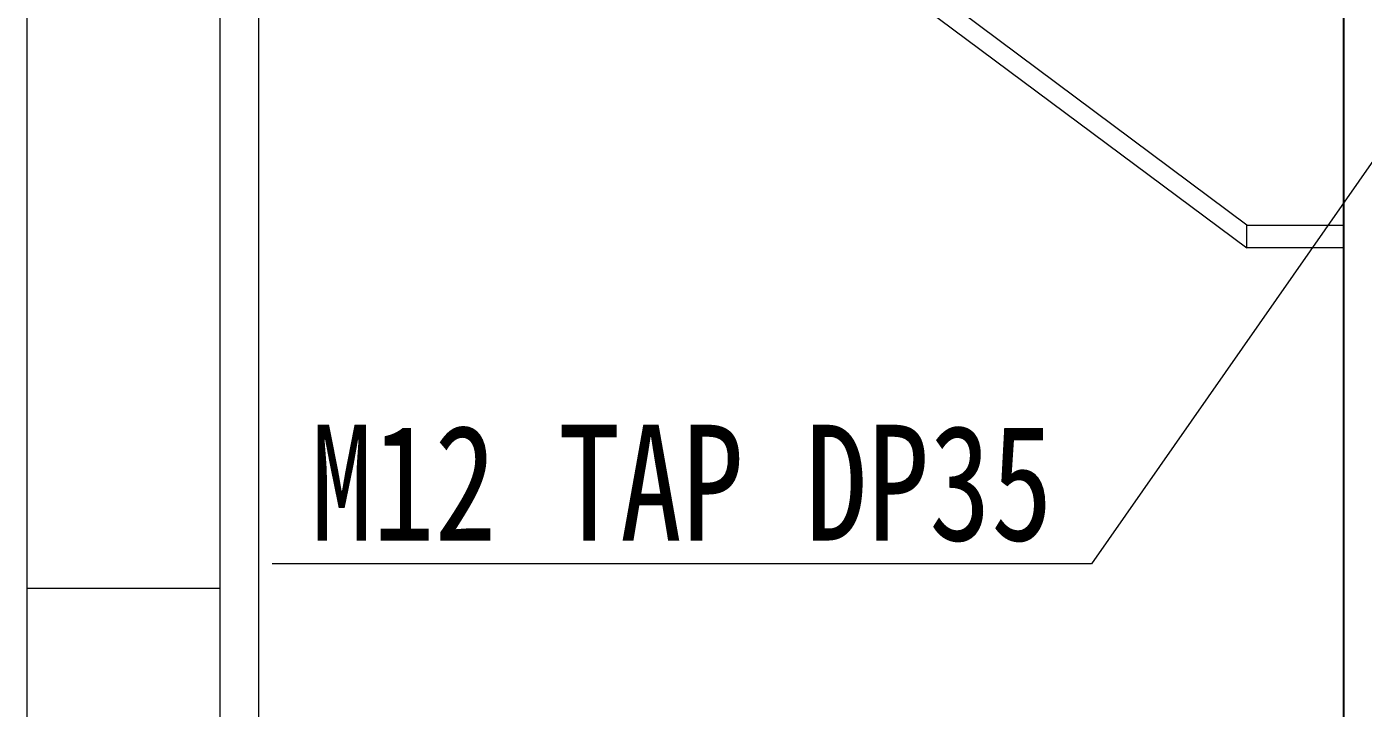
# Model space of a CAD drawing. Header units: millimetres. Extents: x -1604 to 1596, y -1101 to 1107.
# Drawn here: x -1604 to -1327.3, y -390.1 to -248.8 of the extents above; entities that cross this region are included whole.
import ezdxf
from ezdxf.enums import TextEntityAlignment as Align

# ---------------------------------------------------------------- set-up
doc = ezdxf.new("R2010")
doc.units = ezdxf.units.MM
doc.header["$LTSCALE"] = 8
doc.linetypes.add('DIVIDE', pattern=[7.953138, 2.982427, -0.994142, 0.994142, -0.994142, 0.994142, -0.994142])
doc.layers.add('ZUWAKU', color=7, linetype='Continuous')
doc.styles.add('FdaStyle0', font='', dxfattribs={"width": 0.633743, "height": 24})
doc.styles.get('FdaStyle0').set_extended_font_data('굴림체')

# ---------------------------------------------------------------- blocks, each defined once
blk = doc.blocks.new('DC_GROUP_27')
at = {"color": 3, "lineweight": 13}
for p, q in [((-1511.37, -175.31), (-1511.37, -152.2)), ((-1511.37, -152.2), (-1476, -152.2)), ((-1351.37, -289.93), (-1511.37, -170.56)), ((-1511.37, -175.31), (-1351.37, -294.68)), ((-1351.37, -289.93), (-1331.37, -289.93)), ((-1351.37, -294.68), (-1351.37, -289.93)), ((-1331.37, -294.68), (-1351.37, -294.68))]:
    blk.add_line(p, q, dxfattribs=at)
at = {"color": 4, "linetype": 'DIVIDE', "lineweight": 13}
for p, q in [((-1476, -152.2), (-1331.37, -152.2)), ((-1331.37, -156.95), (-1511.37, -156.95))]:
    blk.add_line(p, q, dxfattribs=at)
blk = doc.blocks.new('DC_GROUP_47')
at = {"color": 4, "lineweight": 13}
for p, q in [((-1255.64, -176.79), (-1383.57, -360.11)), ((-1383.57, -360.11), (-1553.17, -360.11))]:
    blk.add_line(p, q, dxfattribs=at)
at = {"color": 3, "style": 'FdaStyle0', "width": 0.786808}
blk.add_text('M12 TAP DP35', height=24, dxfattribs=at).set_placement((-1545.17, -355.31), (-1391.57, -355.31), align=Align.FIT)
blk = doc.blocks.new('DC_GROUP_4')
at = {"layer": 'ZUWAKU', "color": 3, "lineweight": 13}
blk.add_line((-1556, 1058.76), (-1556, -1053.24), dxfattribs=at)
blk = doc.blocks.new('DC_GROUP_5')
at = {"layer": 'ZUWAKU', "color": 3, "lineweight": 13}
blk.add_line((-1564, 1066.76), (-1564, -1061.24), dxfattribs=at)
blk = doc.blocks.new('DC_GROUP_6')
at = {"layer": 'ZUWAKU', "color": 7, "lineweight": 13}
blk.add_line((-1604, 1106.76), (-1604, -1101.24), dxfattribs=at)
blk = doc.blocks.new('DC_GROUP_7')
at = {"layer": 'ZUWAKU', "color": 3, "lineweight": 13}
blk.add_line((-1564, 1066.76), (-1564, -1061.24), dxfattribs=at)
blk = doc.blocks.new('DC_GROUP_8')
at = {"layer": 'ZUWAKU', "color": 3, "lineweight": 13}
blk.add_line((-1556, 1058.76), (-1556, -1053.24), dxfattribs=at)
blk = doc.blocks.new('DC_GROUP_2')
at = {"layer": 'ZUWAKU', "color": 3, "lineweight": 18}
blk.add_line((-1564, -365.24), (-1604, -365.24), dxfattribs=at)
at = {"layer": 'ZUWAKU', "linetype": 'Continuous'}
for name in ['DC_GROUP_6', 'DC_GROUP_5', 'DC_GROUP_7', 'DC_GROUP_4', 'DC_GROUP_8']:
    blk.add_blockref(name, (0, 0), dxfattribs=at)

msp = doc.modelspace()

# ---------------------------------------------------------------- linework, layer by layer
at = {"color": 3}
msp.add_line((-1331.37, -8.03), (-1331.37, -915.01), dxfattribs=at)

# ---------------------------------------------------------------- block references
at = {"linetype": 'Continuous'}
for name in ['DC_GROUP_27', 'DC_GROUP_47']:
    msp.add_blockref(name, (0, 0), dxfattribs=at)
at = {"layer": 'ZUWAKU', "linetype": 'Continuous'}
msp.add_blockref('DC_GROUP_2', (0, 0), dxfattribs=at)

doc.saveas('drawing.dxf')
